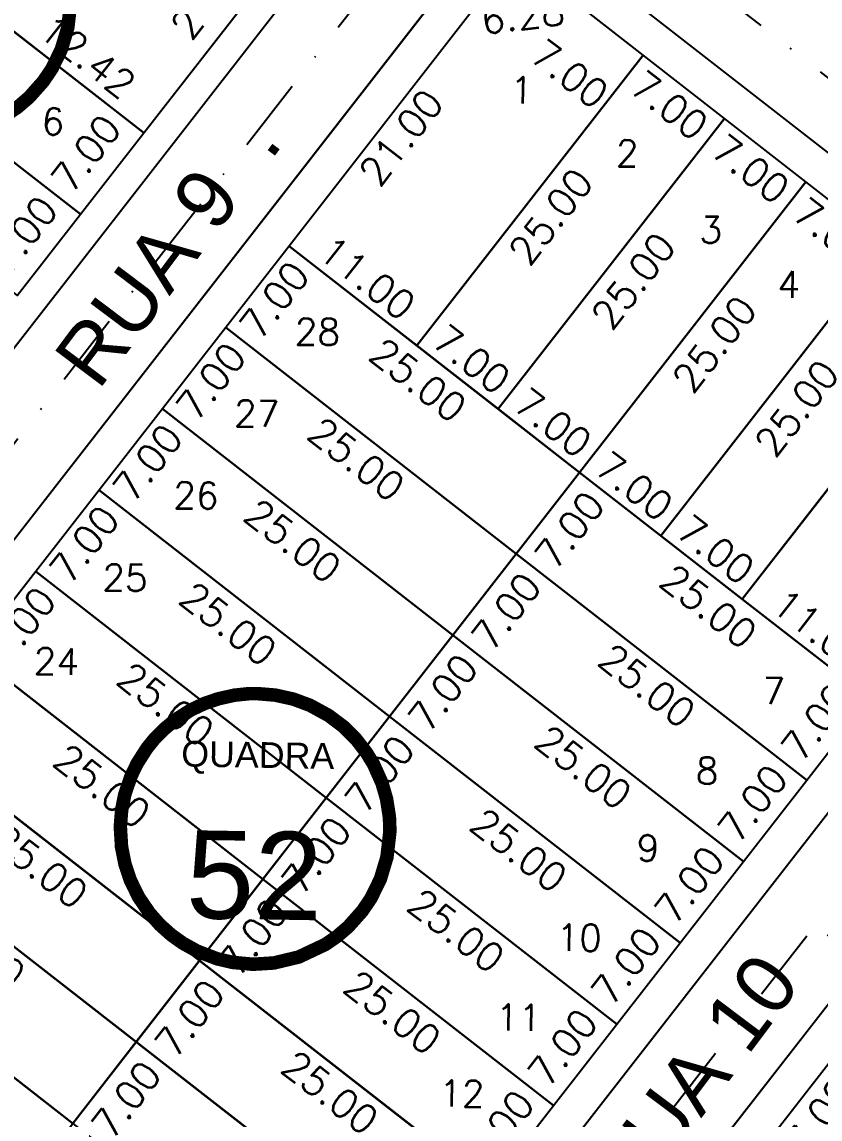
# Model space of a CAD drawing. Header units: millimetres. Extents: x -4430026 to 4783824, y 584 to 9593110.
# Drawn here: x 1900.8 to 1955, y 1104.4 to 1178.9 of the extents above; entities that cross this region are included whole.
import ezdxf
from ezdxf.enums import TextEntityAlignment as Align

# ---------------------------------------------------------------- set-up
doc = ezdxf.new("R2010")
doc.units = ezdxf.units.MM
doc.linetypes.add('CONTINUO', pattern=[0])
doc.linetypes.add('DASHDOT', pattern=[1, 0.5, -0.25, 0, -0.25])
for name, color, linetype in [('Calçada', 1, 'Continuous'), ('Cota', 8, 'Continuous'), ('Cota Curvas', 2, 'Continuous'), ('EIXO DAS VIAS', 252, 'DASHDOT'), ('Lotes', 2, 'Continuous'), ('Nomes de Ruas', 3, 'Continuous'), ('Numero de lotes', 5, 'Continuous'), ('númeraçãoquadras', 4, 'Continuous'), ('Área Verde Geral', 98, 'Continuous')]:
    doc.layers.add(name, color=color, linetype=linetype)
doc.styles.add('arcad1', font='romans.shx')
doc.styles.add('ARIAL', font='arial.ttf', dxfattribs={"height": 0.25})
doc.styles.add('ROMANS', font='romans.shx')
doc.styles.add('STYLE1', font='sanss___.ttf')
doc.dimstyles.new('BOLA100', dxfattribs={"dimscale": 0, "dimtxt": 1.9, "dimasz": 0.18, "dimexe": 0.18, "dimexo": 0.063, "dimgap": 0, "dimtad": 1, "dimzin": 4, "dimdsep": 46, "dimtxsty": 'ROMANS', "dimcen": 0.09, "dimse1": 1, "dimse2": 1, "dimsd1": 1, "dimsd2": 1, "dimclrt": 256, "dimaunit": 1, "dimadec": 4, "dimazin": 0, "dimtfac": 1.2, "dimtix": 1, "dimtmove": 2, "dimatfit": 3, "dimfxl": 1, "dimtvp": 2, "dimtolj": 1, "dimtzin": 4, "dimarcsym": 0})

# ---------------------------------------------------------------- blocks, each defined once
blk = doc.blocks.new('*D2539')
at = {"layer": 'DEFPOINTS', "color": 0}
for p in [(1955.733, 1108.428), (1957.832, 1106.794), (1951.433, 1102.905)]:
    blk.add_point(p, dxfattribs=at)
at = {"layer": 'Cota', "insert": (1954.932, 1104.616), "char_height": 1.9, "attachment_point": 5, "rotation": 52.09358, "style": 'ROMANS'}
blk.add_mtext('\\A1;7.00', dxfattribs=at)
blk = doc.blocks.new('*D2651')
at = {"layer": 'DEFPOINTS', "color": 0}
for p in [(1901.725, 1141.61), (1903.641, 1140.118), (1897.424, 1136.087)]:
    blk.add_point(p, dxfattribs=at)
at = {"layer": 'Cota', "insert": (1900.741, 1137.94), "char_height": 1.9, "attachment_point": 5, "rotation": 52.09358, "style": 'ROMANS'}
blk.add_mtext('\\A1;7.00', dxfattribs=at)
blk = doc.blocks.new('*D2652')
at = {"layer": 'DEFPOINTS', "color": 0}
for p in [(1906.025, 1147.133), (1907.941, 1145.641), (1901.725, 1141.61)]:
    blk.add_point(p, dxfattribs=at)
at = {"layer": 'Cota', "insert": (1905.041, 1143.463), "char_height": 1.9, "attachment_point": 5, "rotation": 52.09358, "style": 'ROMANS'}
blk.add_mtext('\\A1;7.00', dxfattribs=at)
blk = doc.blocks.new('*D2653')
at = {"layer": 'DEFPOINTS', "color": 0}
for p in [(1910.326, 1152.656), (1912.242, 1151.165), (1906.025, 1147.133)]:
    blk.add_point(p, dxfattribs=at)
at = {"layer": 'Cota', "insert": (1909.342, 1148.987), "char_height": 1.9, "attachment_point": 5, "rotation": 52.09358, "style": 'ROMANS'}
blk.add_mtext('\\A1;7.00', dxfattribs=at)
blk = doc.blocks.new('*D2654')
at = {"layer": 'DEFPOINTS', "color": 0}
for p in [(1914.626, 1158.179), (1916.542, 1156.688), (1910.326, 1152.656)]:
    blk.add_point(p, dxfattribs=at)
at = {"layer": 'Cota', "insert": (1913.642, 1154.51), "char_height": 1.9, "attachment_point": 5, "rotation": 52.09358, "style": 'ROMANS'}
blk.add_mtext('\\A1;7.00', dxfattribs=at)
blk = doc.blocks.new('*D2655')
at = {"layer": 'DEFPOINTS', "color": 0}
for p in [(1918.927, 1163.703), (1920.843, 1162.211), (1914.626, 1158.179)]:
    blk.add_point(p, dxfattribs=at)
at = {"layer": 'Cota', "insert": (1917.943, 1160.033), "char_height": 1.9, "attachment_point": 5, "rotation": 52.09358, "style": 'ROMANS'}
blk.add_mtext('\\A1;7.00', dxfattribs=at)
blk = doc.blocks.new('*D2656')
at = {"layer": 'DEFPOINTS', "color": 0}
for p in [(1931.829, 1180.272), (1933.745, 1178.78), (1918.927, 1163.703)]:
    blk.add_point(p, dxfattribs=at)
at = {"layer": 'Cota', "insert": (1926.544, 1171.079), "char_height": 1.9, "attachment_point": 5, "rotation": 52.09358, "style": 'ROMANS'}
blk.add_mtext('\\A1;21.00', dxfattribs=at)
blk = doc.blocks.new('*D2658')
at = {"layer": 'DEFPOINTS', "color": 0}
for p in [(1908.548, 1109.681), (1910.781, 1107.943), (1904.248, 1104.158)]:
    blk.add_point(p, dxfattribs=at)
at = {"layer": 'Cota', "insert": (1907.881, 1105.765), "char_height": 1.9, "attachment_point": 5, "rotation": 52.09358, "style": 'ROMANS'}
blk.add_mtext('\\A1;7.00', dxfattribs=at)
blk = doc.blocks.new('*D2659')
at = {"layer": 'DEFPOINTS', "color": 0}
for p in [(1912.849, 1115.205), (1915.082, 1113.466), (1908.548, 1109.681)]:
    blk.add_point(p, dxfattribs=at)
at = {"layer": 'Cota', "insert": (1912.182, 1111.288), "char_height": 1.9, "attachment_point": 5, "rotation": 52.09358, "style": 'ROMANS'}
blk.add_mtext('\\A1;7.00', dxfattribs=at)
blk = doc.blocks.new('*D2660')
at = {"layer": 'DEFPOINTS', "color": 0}
for p in [(1917.149, 1120.728), (1919.382, 1118.989), (1912.849, 1115.205)]:
    blk.add_point(p, dxfattribs=at)
at = {"layer": 'Cota', "insert": (1916.482, 1116.811), "char_height": 1.9, "attachment_point": 5, "rotation": 52.09358, "style": 'ROMANS'}
blk.add_mtext('\\A1;7.00', dxfattribs=at)
blk = doc.blocks.new('*D2661')
at = {"layer": 'DEFPOINTS', "color": 0}
for p in [(1921.45, 1126.251), (1923.683, 1124.512), (1917.149, 1120.728)]:
    blk.add_point(p, dxfattribs=at)
at = {"layer": 'Cota', "insert": (1920.783, 1122.334), "char_height": 1.9, "attachment_point": 5, "rotation": 52.09358, "style": 'ROMANS'}
blk.add_mtext('\\A1;7.00', dxfattribs=at)
blk = doc.blocks.new('*D2662')
at = {"layer": 'DEFPOINTS', "color": 0}
for p in [(1925.751, 1131.774), (1927.984, 1130.035), (1921.45, 1126.251)]:
    blk.add_point(p, dxfattribs=at)
at = {"layer": 'Cota', "insert": (1925.084, 1127.857), "char_height": 1.9, "attachment_point": 5, "rotation": 52.09358, "style": 'ROMANS'}
blk.add_mtext('\\A1;7.00', dxfattribs=at)
blk = doc.blocks.new('*D2663')
at = {"layer": 'DEFPOINTS', "color": 0}
for p in [(1930.051, 1137.297), (1932.284, 1135.558), (1925.751, 1131.774)]:
    blk.add_point(p, dxfattribs=at)
at = {"layer": 'Cota', "insert": (1929.384, 1133.38), "char_height": 1.9, "attachment_point": 5, "rotation": 52.09358, "style": 'ROMANS'}
blk.add_mtext('\\A1;7.00', dxfattribs=at)
blk = doc.blocks.new('*D2664')
at = {"layer": 'DEFPOINTS', "color": 0}
for p in [(1934.352, 1142.82), (1936.585, 1141.081), (1930.051, 1137.297)]:
    blk.add_point(p, dxfattribs=at)
at = {"layer": 'Cota', "insert": (1933.685, 1138.904), "char_height": 1.9, "attachment_point": 5, "rotation": 52.09358, "style": 'ROMANS'}
blk.add_mtext('\\A1;7.00', dxfattribs=at)
blk = doc.blocks.new('*D2665')
at = {"layer": 'DEFPOINTS', "color": 0}
for p in [(1938.652, 1148.343), (1940.885, 1146.605), (1934.352, 1142.82)]:
    blk.add_point(p, dxfattribs=at)
at = {"layer": 'Cota', "insert": (1937.986, 1144.427), "char_height": 1.9, "attachment_point": 5, "rotation": 52.09358, "style": 'ROMANS'}
blk.add_mtext('\\A1;7.00', dxfattribs=at)
blk = doc.blocks.new('*D2666')
at = {"layer": 'DEFPOINTS', "color": 0}
for p in [(1954.012, 1168.069), (1956.245, 1166.33), (1938.652, 1148.343)]:
    blk.add_point(p, dxfattribs=at)
at = {"layer": 'Cota', "insert": (1947.815, 1157.051), "char_height": 1.9, "attachment_point": 5, "rotation": 52.09358, "style": 'ROMANS'}
blk.add_mtext('\\A1;25.00', dxfattribs=at)
blk = doc.blocks.new('*D2670')
at = {"layer": 'DEFPOINTS', "color": 0}
for p in [(1936.117, 1105.959), (1936.875, 1105.368), (1932.574, 1099.845)]:
    blk.add_point(p, dxfattribs=at)
at = {"layer": 'Cota', "insert": (1933.217, 1103.781), "char_height": 1.9, "attachment_point": 5, "rotation": 52.09358, "style": 'ROMANS'}
blk.add_mtext('\\A1;7.00', dxfattribs=at)
blk = doc.blocks.new('*D2671')
at = {"layer": 'DEFPOINTS', "color": 0}
for p in [(1940.417, 1111.482), (1941.175, 1110.891), (1936.875, 1105.368)]:
    blk.add_point(p, dxfattribs=at)
at = {"layer": 'Cota', "insert": (1937.517, 1109.304), "char_height": 1.9, "attachment_point": 5, "rotation": 52.09358, "style": 'ROMANS'}
blk.add_mtext('\\A1;7.00', dxfattribs=at)
blk = doc.blocks.new('*D2672')
at = {"layer": 'DEFPOINTS', "color": 0}
for p in [(1944.718, 1117.005), (1945.476, 1116.415), (1941.175, 1110.891)]:
    blk.add_point(p, dxfattribs=at)
at = {"layer": 'Cota', "insert": (1941.818, 1114.827), "char_height": 1.9, "attachment_point": 5, "rotation": 52.09358, "style": 'ROMANS'}
blk.add_mtext('\\A1;7.00', dxfattribs=at)
blk = doc.blocks.new('*D2673')
at = {"layer": 'DEFPOINTS', "color": 0}
for p in [(1949.018, 1122.528), (1949.777, 1121.938), (1945.476, 1116.415)]:
    blk.add_point(p, dxfattribs=at)
at = {"layer": 'Cota', "insert": (1946.119, 1120.35), "char_height": 1.9, "attachment_point": 5, "rotation": 52.09358, "style": 'ROMANS'}
blk.add_mtext('\\A1;7.00', dxfattribs=at)
blk = doc.blocks.new('*D2674')
at = {"layer": 'DEFPOINTS', "color": 0}
for p in [(1953.319, 1128.051), (1954.077, 1127.461), (1949.777, 1121.938)]:
    blk.add_point(p, dxfattribs=at)
at = {"layer": 'Cota', "insert": (1950.419, 1125.873), "char_height": 1.9, "attachment_point": 5, "rotation": 52.09358, "style": 'ROMANS'}
blk.add_mtext('\\A1;7.00', dxfattribs=at)
blk = doc.blocks.new('*D2675')
at = {"layer": 'DEFPOINTS', "color": 0}
for p in [(1957.62, 1133.574), (1958.378, 1132.984), (1954.077, 1127.461)]:
    blk.add_point(p, dxfattribs=at)
at = {"layer": 'Cota', "insert": (1954.72, 1131.396), "char_height": 1.9, "attachment_point": 5, "rotation": 52.09358, "style": 'ROMANS'}
blk.add_mtext('\\A1;7.00', dxfattribs=at)
blk = doc.blocks.new('*D2677')
at = {"layer": 'DEFPOINTS', "color": 0}
for p in [(1942.966, 1176.67), (1945.135, 1174.981), (1927.606, 1156.944)]:
    blk.add_point(p, dxfattribs=at)
at = {"layer": 'Cota', "insert": (1936.706, 1165.701), "char_height": 1.9, "attachment_point": 5, "rotation": 52.09358, "style": 'ROMANS'}
blk.add_mtext('\\A1;25.00', dxfattribs=at)
blk = doc.blocks.new('*D2678')
at = {"layer": 'DEFPOINTS', "color": 0}
for p in [(1948.489, 1172.369), (1950.736, 1170.619), (1933.129, 1152.644)]:
    blk.add_point(p, dxfattribs=at)
at = {"layer": 'Cota', "insert": (1942.307, 1161.34), "char_height": 1.9, "attachment_point": 5, "rotation": 52.09358, "style": 'ROMANS'}
blk.add_mtext('\\A1;25.00', dxfattribs=at)
blk = doc.blocks.new('*D2679')
at = {"layer": 'DEFPOINTS', "color": 0}
for p in [(1959.535, 1163.768), (1961.835, 1161.977), (1944.176, 1144.043)]:
    blk.add_point(p, dxfattribs=at)
at = {"layer": 'Cota', "insert": (1953.406, 1152.698), "char_height": 1.9, "attachment_point": 5, "rotation": 52.09358, "style": 'ROMANS'}
blk.add_mtext('\\A1;25.00', dxfattribs=at)
blk = doc.blocks.new('*D2680')
at = {"layer": 'DEFPOINTS', "color": 0}
for p in [(1965.058, 1159.467), (1967.332, 1157.696), (1949.699, 1139.742)]:
    blk.add_point(p, dxfattribs=at)
at = {"layer": 'Cota', "insert": (1958.903, 1148.417), "char_height": 1.9, "attachment_point": 5, "rotation": 52.09358, "style": 'ROMANS'}
blk.add_mtext('\\A1;25.00', dxfattribs=at)
blk = doc.blocks.new('*D2771')
at = {"layer": 'DEFPOINTS', "color": 0}
for p in [(1903.755, 1166.645), (1904.764, 1165.859), (1900.463, 1160.336)]:
    blk.add_point(p, dxfattribs=at)
at = {"layer": 'Cota', "insert": (1900.855, 1164.467), "char_height": 1.9, "attachment_point": 5, "rotation": 52.09358, "style": 'ROMANS'}
blk.add_mtext('\\A1;7.00', dxfattribs=at)
blk = doc.blocks.new('*D2772')
at = {"layer": 'DEFPOINTS', "color": 0}
for p in [(1908.056, 1172.168), (1909.064, 1171.382), (1904.764, 1165.859)]:
    blk.add_point(p, dxfattribs=at)
at = {"layer": 'Cota', "insert": (1905.156, 1169.99), "char_height": 1.9, "attachment_point": 5, "rotation": 52.09358, "style": 'ROMANS'}
blk.add_mtext('\\A1;7.00', dxfattribs=at)
blk = doc.blocks.new('*D2773')
at = {"layer": 'DEFPOINTS', "color": 0}
for p in [(1920.957, 1188.737), (1921.966, 1187.952), (1909.064, 1171.382)]:
    blk.add_point(p, dxfattribs=at)
at = {"layer": 'Cota', "insert": (1913.757, 1181.036), "char_height": 1.9, "attachment_point": 5, "rotation": 52.09358, "style": 'ROMANS'}
blk.add_mtext('\\A1;21.00', dxfattribs=at)
blk = doc.blocks.new('*D2927')
at = {"layer": 'DEFPOINTS', "color": 0}
for p in [(1942.966, 1176.67), (1948.489, 1172.369), (1946.922, 1170.357)]:
    blk.add_point(p, dxfattribs=at)
at = {"layer": 'Cota', "insert": (1944.744, 1173.257), "char_height": 1.9, "attachment_point": 5, "rotation": 322.09358, "style": 'ROMANS'}
blk.add_mtext('\\A1;7.00', dxfattribs=at)
blk = doc.blocks.new('*D2928')
at = {"layer": 'DEFPOINTS', "color": 0}
for p in [(1948.489, 1172.369), (1954.012, 1168.069), (1952.445, 1166.056)]:
    blk.add_point(p, dxfattribs=at)
at = {"layer": 'Cota', "insert": (1950.267, 1168.956), "char_height": 1.9, "attachment_point": 5, "rotation": 322.09358, "style": 'ROMANS'}
blk.add_mtext('\\A1;7.00', dxfattribs=at)
blk = doc.blocks.new('*D2929')
at = {"layer": 'DEFPOINTS', "color": 0}
for p in [(1954.012, 1168.069), (1959.535, 1163.768), (1957.968, 1161.756)]:
    blk.add_point(p, dxfattribs=at)
at = {"layer": 'Cota', "insert": (1955.79, 1164.656), "char_height": 1.9, "attachment_point": 5, "rotation": 322.09358, "style": 'ROMANS'}
blk.add_mtext('\\A1;7.00', dxfattribs=at)
blk = doc.blocks.new('*D2965')
at = {"layer": 'DEFPOINTS', "color": 0}
for p in [(1899.268, 1179.01), (1909.064, 1171.382), (1909.547, 1172.002)]:
    blk.add_point(p, dxfattribs=at)
at = {"layer": 'Cota', "insert": (1905.233, 1176.565), "char_height": 1.9, "attachment_point": 5, "rotation": 322.09358, "style": 'ROMANS'}
blk.add_mtext('\\A1;12.42', dxfattribs=at)
blk = doc.blocks.new('*D2966')
at = {"layer": 'DEFPOINTS', "color": 0}
for p in [(1878.754, 1194.984), (1909.064, 1171.382), (1907.481, 1169.349)]:
    blk.add_point(p, dxfattribs=at)
at = {"layer": 'Cota', "insert": (1892.909, 1181.899), "char_height": 1.9, "attachment_point": 5, "rotation": 322.09358, "style": 'ROMANS'}
blk.add_mtext('\\A1;38.42', dxfattribs=at)
blk = doc.blocks.new('*D2967')
at = {"layer": 'DEFPOINTS', "color": 0}
for p in [(1878.708, 1186.147), (1904.764, 1165.859), (1903.156, 1163.795)]:
    blk.add_point(p, dxfattribs=at)
at = {"layer": 'Cota', "insert": (1890.712, 1174.689), "char_height": 1.9, "attachment_point": 5, "rotation": 322.09358, "style": 'ROMANS'}
blk.add_mtext('\\A1;33.02', dxfattribs=at)
blk = doc.blocks.new('*D2975')
at = {"layer": 'DEFPOINTS', "color": 0}
for p in [(1918.927, 1163.703), (1927.977, 1157.421), (1927.606, 1156.944)]:
    blk.add_point(p, dxfattribs=at)
at = {"layer": 'Cota', "insert": (1924.221, 1161.55), "char_height": 1.9, "attachment_point": 5, "rotation": 322.09358, "style": 'ROMANS'}
blk.add_mtext('\\A1;11.00', dxfattribs=at)
blk = doc.blocks.new('*D2976')
at = {"layer": 'DEFPOINTS', "color": 0}
for p in [(1927.606, 1156.944), (1933.5, 1153.12), (1933.129, 1152.644)]:
    blk.add_point(p, dxfattribs=at)
at = {"layer": 'Cota', "insert": (1931.322, 1156.02), "char_height": 1.9, "attachment_point": 5, "rotation": 322.09358, "style": 'ROMANS'}
blk.add_mtext('\\A1;7.00', dxfattribs=at)
blk = doc.blocks.new('*D2977')
at = {"layer": 'DEFPOINTS', "color": 0}
for p in [(1933.129, 1152.644), (1938.652, 1148.343), (1939.023, 1148.82)]:
    blk.add_point(p, dxfattribs=at)
at = {"layer": 'Cota', "insert": (1936.846, 1151.72), "char_height": 1.9, "attachment_point": 5, "rotation": 322.09358, "style": 'ROMANS'}
blk.add_mtext('\\A1;7.00', dxfattribs=at)
blk = doc.blocks.new('*D2978')
at = {"layer": 'DEFPOINTS', "color": 0}
for p in [(1938.652, 1148.343), (1944.176, 1144.043), (1944.547, 1144.519)]:
    blk.add_point(p, dxfattribs=at)
at = {"layer": 'Cota', "insert": (1942.369, 1147.419), "char_height": 1.9, "attachment_point": 5, "rotation": 322.09358, "style": 'ROMANS'}
blk.add_mtext('\\A1;7.00', dxfattribs=at)
blk = doc.blocks.new('*D2979')
at = {"layer": 'DEFPOINTS', "color": 0}
for p in [(1944.176, 1144.043), (1950.07, 1140.218), (1949.699, 1139.742)]:
    blk.add_point(p, dxfattribs=at)
at = {"layer": 'Cota', "insert": (1947.892, 1143.118), "char_height": 1.9, "attachment_point": 5, "rotation": 322.09358, "style": 'ROMANS'}
blk.add_mtext('\\A1;7.00', dxfattribs=at)
blk = doc.blocks.new('*D2980')
at = {"layer": 'DEFPOINTS', "color": 0}
for p in [(1949.699, 1139.742), (1958.749, 1133.46), (1958.378, 1132.984)]:
    blk.add_point(p, dxfattribs=at)
at = {"layer": 'Cota', "insert": (1954.993, 1137.589), "char_height": 1.9, "attachment_point": 5, "rotation": 322.09358, "style": 'ROMANS'}
blk.add_mtext('\\A1;11.00', dxfattribs=at)
blk = doc.blocks.new('*D3013')
at = {"layer": 'DEFPOINTS', "color": 0}
for p in [(1938.652, 1148.343), (1936.969, 1146.181), (1958.378, 1132.984)]:
    blk.add_point(p, dxfattribs=at)
at = {"layer": 'Cota', "insert": (1947.415, 1139.251), "char_height": 1.9, "attachment_point": 5, "rotation": 322.09358, "style": 'ROMANS'}
blk.add_mtext('\\A1;25.00', dxfattribs=at)
blk = doc.blocks.new('*D3014')
at = {"layer": 'DEFPOINTS', "color": 0}
for p in [(1918.927, 1163.703), (1917.244, 1161.541), (1938.652, 1148.343)]:
    blk.add_point(p, dxfattribs=at)
at = {"layer": 'Cota', "insert": (1927.69, 1154.61), "char_height": 1.9, "attachment_point": 5, "rotation": 322.09358, "style": 'ROMANS'}
blk.add_mtext('\\A1;25.00', dxfattribs=at)
blk = doc.blocks.new('*D3022')
at = {"layer": 'DEFPOINTS', "color": 0}
for p in [(1934.352, 1142.82), (1932.784, 1140.807), (1954.077, 1127.461)]:
    blk.add_point(p, dxfattribs=at)
at = {"layer": 'Cota', "insert": (1943.23, 1133.877), "char_height": 1.9, "attachment_point": 5, "rotation": 322.09358, "style": 'ROMANS'}
blk.add_mtext('\\A1;25.00', dxfattribs=at)
blk = doc.blocks.new('*D3023')
at = {"layer": 'DEFPOINTS', "color": 0}
for p in [(1914.626, 1158.179), (1913.059, 1156.166), (1934.352, 1142.82)]:
    blk.add_point(p, dxfattribs=at)
at = {"layer": 'Cota', "insert": (1923.505, 1149.236), "char_height": 1.9, "attachment_point": 5, "rotation": 322.09358, "style": 'ROMANS'}
blk.add_mtext('\\A1;25.00', dxfattribs=at)
blk = doc.blocks.new('*D3031')
at = {"layer": 'DEFPOINTS', "color": 0}
for p in [(1930.051, 1137.297), (1928.466, 1135.262), (1949.777, 1121.938)]:
    blk.add_point(p, dxfattribs=at)
at = {"layer": 'Cota', "insert": (1938.913, 1128.332), "char_height": 1.9, "attachment_point": 5, "rotation": 322.09358, "style": 'ROMANS'}
blk.add_mtext('\\A1;25.00', dxfattribs=at)
blk = doc.blocks.new('*D3032')
at = {"layer": 'DEFPOINTS', "color": 0}
for p in [(1910.326, 1152.656), (1908.741, 1150.621), (1930.051, 1137.297)]:
    blk.add_point(p, dxfattribs=at)
at = {"layer": 'Cota', "insert": (1919.187, 1143.691), "char_height": 1.9, "attachment_point": 5, "rotation": 322.09358, "style": 'ROMANS'}
blk.add_mtext('\\A1;25.00', dxfattribs=at)
blk = doc.blocks.new('*D3039')
at = {"layer": 'DEFPOINTS', "color": 0}
for p in [(1955.733, 1108.428), (1954.065, 1106.285), (1975.459, 1093.068)]:
    blk.add_point(p, dxfattribs=at)
at = {"layer": 'Cota', "insert": (1964.511, 1099.355), "char_height": 1.9, "attachment_point": 5, "rotation": 322.09358, "style": 'ROMANS'}
blk.add_mtext('\\A1;25.00', dxfattribs=at)
blk = doc.blocks.new('*D3040')
at = {"layer": 'DEFPOINTS', "color": 0}
for p in [(1925.751, 1131.774), (1924.082, 1129.631), (1945.476, 1116.415)]:
    blk.add_point(p, dxfattribs=at)
at = {"layer": 'Cota', "insert": (1934.529, 1122.701), "char_height": 1.9, "attachment_point": 5, "rotation": 322.09358, "style": 'ROMANS'}
blk.add_mtext('\\A1;25.00', dxfattribs=at)
blk = doc.blocks.new('*D3041')
at = {"layer": 'DEFPOINTS', "color": 0}
for p in [(1906.025, 1147.133), (1904.357, 1144.991), (1925.751, 1131.774)]:
    blk.add_point(p, dxfattribs=at)
at = {"layer": 'Cota', "insert": (1914.803, 1138.061), "char_height": 1.9, "attachment_point": 5, "rotation": 322.09358, "style": 'ROMANS'}
blk.add_mtext('\\A1;25.00', dxfattribs=at)
blk = doc.blocks.new('*D3049')
at = {"layer": 'DEFPOINTS', "color": 0}
for p in [(1921.45, 1126.251), (1919.831, 1124.172), (1941.175, 1110.891)]:
    blk.add_point(p, dxfattribs=at)
at = {"layer": 'Cota', "insert": (1930.277, 1117.241), "char_height": 1.9, "attachment_point": 5, "rotation": 322.09358, "style": 'ROMANS'}
blk.add_mtext('\\A1;25.00', dxfattribs=at)
blk = doc.blocks.new('*D3050')
at = {"layer": 'DEFPOINTS', "color": 0}
for p in [(1901.725, 1141.61), (1900.106, 1139.531), (1921.45, 1126.251)]:
    blk.add_point(p, dxfattribs=at)
at = {"layer": 'Cota', "insert": (1910.552, 1132.601), "char_height": 1.9, "attachment_point": 5, "rotation": 322.09358, "style": 'ROMANS'}
blk.add_mtext('\\A1;25.00', dxfattribs=at)
blk = doc.blocks.new('*D3058')
at = {"layer": 'DEFPOINTS', "color": 0}
for p in [(1917.149, 1120.728), (1915.513, 1118.626), (1936.875, 1105.368)]:
    blk.add_point(p, dxfattribs=at)
at = {"layer": 'Cota', "insert": (1925.96, 1111.696), "char_height": 1.9, "attachment_point": 5, "rotation": 322.09358, "style": 'ROMANS'}
blk.add_mtext('\\A1;25.00', dxfattribs=at)
blk = doc.blocks.new('*D3059')
at = {"layer": 'DEFPOINTS', "color": 0}
for p in [(1897.424, 1136.087), (1895.788, 1133.986), (1917.149, 1120.728)]:
    blk.add_point(p, dxfattribs=at)
at = {"layer": 'Cota', "insert": (1906.234, 1127.056), "char_height": 1.9, "attachment_point": 5, "rotation": 322.09358, "style": 'ROMANS'}
blk.add_mtext('\\A1;25.00', dxfattribs=at)
blk = doc.blocks.new('*D3067')
at = {"layer": 'DEFPOINTS', "color": 0}
for p in [(1912.849, 1115.205), (1911.268, 1113.175), (1932.574, 1099.845)]:
    blk.add_point(p, dxfattribs=at)
at = {"layer": 'Cota', "insert": (1921.714, 1106.245), "char_height": 1.9, "attachment_point": 5, "rotation": 322.09358, "style": 'ROMANS'}
blk.add_mtext('\\A1;25.00', dxfattribs=at)
blk = doc.blocks.new('*D3068')
at = {"layer": 'DEFPOINTS', "color": 0}
for p in [(1893.123, 1130.564), (1891.543, 1128.534), (1912.849, 1115.205)]:
    blk.add_point(p, dxfattribs=at)
at = {"layer": 'Cota', "insert": (1901.989, 1121.604), "char_height": 1.9, "attachment_point": 5, "rotation": 322.09358, "style": 'ROMANS'}
blk.add_mtext('\\A1;25.00', dxfattribs=at)
blk = doc.blocks.new('*D3076')
at = {"layer": 'DEFPOINTS', "color": 0}
for p in [(1908.548, 1109.681), (1907.017, 1107.715), (1928.273, 1094.322)]:
    blk.add_point(p, dxfattribs=at)
at = {"layer": 'Cota', "insert": (1917.463, 1100.785), "char_height": 1.9, "attachment_point": 5, "rotation": 322.09358, "style": 'ROMANS'}
blk.add_mtext('\\A1;25.00', dxfattribs=at)
blk = doc.blocks.new('*D3077')
at = {"layer": 'DEFPOINTS', "color": 0}
for p in [(1888.823, 1125.041), (1887.291, 1123.074), (1908.548, 1109.681)]:
    blk.add_point(p, dxfattribs=at)
at = {"layer": 'Cota', "insert": (1897.738, 1116.144), "char_height": 1.9, "attachment_point": 5, "rotation": 322.09358, "style": 'ROMANS'}
blk.add_mtext('\\A1;25.00', dxfattribs=at)
blk = doc.blocks.new('*D3086')
at = {"layer": 'DEFPOINTS', "color": 0}
for p in [(1884.522, 1119.518), (1883.04, 1117.614), (1904.248, 1104.158)]:
    blk.add_point(p, dxfattribs=at)
at = {"layer": 'Cota', "insert": (1893.487, 1110.684), "char_height": 1.9, "attachment_point": 5, "rotation": 322.09358, "style": 'ROMANS'}
blk.add_mtext('\\A1;25.00', dxfattribs=at)
blk = doc.blocks.new('*D7327')
at = {"layer": 'DEFPOINTS', "color": 0}
for p in [(1936.199, 1178.819), (1941.722, 1174.518), (1940.156, 1172.506)]:
    blk.add_point(p, dxfattribs=at)
at = {"layer": 'Cota', "insert": (1937.978, 1175.406), "char_height": 1.9, "attachment_point": 5, "rotation": 322.09358, "style": 'ROMANS'}
blk.add_mtext('\\A1;7.00', dxfattribs=at)
blk = doc.blocks.new('NUM_quadra')
at = {"color": 6, "const_width": 0.02}
blk.add_lwpolyline([(-0.0134, 0.1996), (-0.034, 0.1971), (-0.0579, 0.1914), (-0.0779, 0.1842), (-0.0981, 0.1743), (-0.1208, 0.1594), (-0.1377, 0.145), (-0.1521, 0.1299), (-0.1625, 0.1166), (-0.1764, 0.0942), (-0.1852, 0.0754), (-0.1941, 0.0483), (-0.1985, 0.0243), (-0.2, 0), (-0.1977, -0.0299), (-0.1921, -0.0556), (-0.1839, -0.0786), (-0.1713, -0.1033), (-0.1546, -0.1269), (-0.1389, -0.1439), (-0.1219, -0.1586), (-0.1046, -0.1705), (-0.0831, -0.1819), (-0.0531, -0.1928), (-0.0302, -0.1977), (0, -0.2), (0.0309, -0.1976), (0.0677, -0.1882), (0.1069, -0.169), (0.124, -0.1569), (0.1407, -0.1421), (0.1614, -0.1181), (0.1737, -0.0992), (0.187, -0.071), (0.1962, -0.0386), (0.2, 0), (0.1989, 0.0205), (0.1943, 0.0473), (0.1871, 0.0707), (0.1741, 0.0984), (0.1635, 0.1151), (0.1472, 0.1354), (0.1285, 0.1533), (0.1063, 0.1694), (0.0782, 0.1841), (0.0533, 0.1928), (0.0267, 0.1982), (0, 0.2)], close=True, dxfattribs=at)
blk.add_circle((0, 0), 0.2)
at = {"color": 3, "insert": (-0.1114, 0.1285), "char_height": 0.038, "width": 0.2663, "attachment_point": 1, "style": 'STYLE1'}
blk.add_mtext('\\fArial|b0|i0|c0|p34;QUADRA', dxfattribs=at)
at = {"color": 3, "style": 'STYLE1'}
blk.add_attdef('00', text='', height=0.13, dxfattribs=at).set_placement((0, -0.1335), align=Align.CENTER)

msp = doc.modelspace()

# ---------------------------------------------------------------- hatches: boundary and pattern name
at = {"layer": 'Área Verde Geral'}
h = msp.add_hatch(dxfattribs=at)
h.set_pattern_fill('ANSI37', color=256, scale=0.3, angle=24.82082, style=0)
h.set_pattern_definition([(69.82082076, (-350710.31295, -9590084.73025), (-0.894034063135, 0.32857167248), []), (159.82082076, (-350710.31295, -9590084.73025), (-0.32857167248, -0.894034063135), [])])
edge = h.paths.add_edge_path()
edge.add_arc((1861.562, 1234.994), 4, 359.70531, 412.09358)
edge.add_line((1864.02, 1238.15), (1765.654, 1314.743))
edge.add_arc((1739.476, 1280.231), 43.318, 52.8195, 53.53387)
edge.add_arc((1741.08, 1283.174), 40, 52.09358, 52.87597, ccw=False)
edge.add_arc((1741.08, 1283.174), 40, 52.09358, 52.87597)
edge.add_arc((1739.476, 1280.231), 43.318, 53.53387, 69.28578)
edge.add_arc((1741.08, 1283.174), 40, 69.94368, 89.93581)
edge.add_arc((1741.601, 1286.125), 37.052, 90.70851, 90.7367, ccw=False)
edge.add_line((1741.143, 1323.174), (1697.985, 1323.396))
edge.add_line((1697.985, 1323.396), (1694.053, 1315.273))
edge.add_line((1694.053, 1315.273), (1807.75, 1178.603))
edge.add_line((1807.75, 1178.603), (1894.98, 896.706))
edge.add_line((1894.98, 896.706), (1950.571, 824.298))
edge.add_line((1950.571, 824.298), (2017.449, 783.626))
edge.add_line((2017.449, 783.626), (2115.572, 797.537))
edge.add_line((2115.572, 797.537), (2114.466, 803.658))
edge.add_arc((2002.777, 783.463), 113.5, 10.24925, 52.09372)
edge.add_line((2072.508, 873.016), (2072.508, 873.016))
edge.add_line((2072.508, 873.016), (1944.686, 972.546))
edge.add_arc((2071.554, 1135.477), 206.5, 185.8906, 232.09358, ccw=False)
edge.add_arc((2071.553, 1135.486), 206.5, 179.70531, 185.89309, ccw=False)
edge.add_line((1865.056, 1136.548), (1865.562, 1234.973))

# ---------------------------------------------------------------- linework, layer by layer
at = {"layer": 'Calçada', "lineweight": -3}
for p, q in [((1886.323, 1138.921), (1923.851, 1187.117)), ((1886.323, 1138.921), (1923.851, 1187.117)), ((1878.289, 1115.582), (1930.164, 1182.202)), ((1878.289, 1115.582), (1930.164, 1182.202)), ((1901.896, 1056.377), (1973.559, 1148.412)), ((1901.896, 1056.377), (1973.559, 1148.412)), ((1979.871, 1143.497), (1902.382, 1043.98)), ((1979.871, 1143.497), (1902.382, 1043.98))]:
    msp.add_line(p, q, dxfattribs=at)
for points in [[(1865.562, 1234.973, 0.232653), (1864.02, 1238.15), (1765.654, 1314.743, 0.003117), (1765.221, 1315.067, -0.003414), (1765.655, 1314.734, 0.003414), (1765.221, 1315.067, 0.068839), (1754.798, 1320.748, 0.087454), (1741.125, 1323.174, -0.000123), (1741.143, 1323.174), (1697.985, 1323.396), (1694.053, 1315.273), (1807.75, 1178.603), (1894.98, 896.706), (1950.571, 824.298), (2017.449, 783.626), (2115.572, 797.537), (2114.466, 803.658, 0.184637), (2072.508, 873.016), (2072.508, 873.016), (1944.686, 972.546, -0.204375), (1866.145, 1114.284, -0.027006), (1865.056, 1136.548)], [(1922.804, 1195.538), (1885.671, 1224.451, 0.622516), (1875.985, 1219.748), (1875.589, 1142.638, 0.715852), (1886.323, 1138.921), (1923.851, 1187.117, 0.414214)], [(1922.804, 1195.538), (1885.671, 1224.451, 0.622516), (1875.985, 1219.748), (1875.589, 1142.638, 0.715852), (1886.323, 1138.921), (1923.851, 1187.117, 0.414214)], [(1973.559, 1148.412, 0.414214), (1972.512, 1156.832), (1938.584, 1183.25, 0.414214), (1930.164, 1182.202), (1878.289, 1115.582, 0.199075), (1877.07, 1111.151, 0.071049), (1891.655, 1057.682, 0.569859), (1901.896, 1056.377)], [(1973.559, 1148.412, 0.414214), (1972.512, 1156.832), (1938.584, 1183.25, 0.414214), (1930.164, 1182.202), (1878.289, 1115.582, 0.199075), (1877.07, 1111.151, 0.071049), (1891.655, 1057.682, 0.569859), (1901.896, 1056.377)], [(2023.267, 1109.706, 0.414214), (2022.219, 1118.127), (1988.292, 1144.545, 0.414214), (1979.871, 1143.497), (1902.382, 1043.98, 0.30559), (1901.923, 1037.288, 0.058859), (1929.47, 1000.466, 0.458657), (1938.554, 1000.912)], [(2023.267, 1109.706, 0.414214), (2022.219, 1118.127), (1988.292, 1144.545, 0.414214), (1979.871, 1143.497), (1902.382, 1043.98, 0.30559), (1901.923, 1037.288, 0.058859), (1929.47, 1000.466, 0.458657), (1938.554, 1000.912)]]:
    msp.add_lwpolyline(points, format="xyb", close=True, dxfattribs=at)
msp.add_arc((2071.554, 1135.477), 204, 179.70531, 232.09358, dxfattribs=at)
msp.add_arc((2071.554, 1135.477), 204, 179.70531, 232.09358, dxfattribs=at)
at = {"layer": 'EIXO DAS VIAS', "ltscale": 10}
for p, q in [((1872.624, 1114.818, 103.708), (1933.151, 1192.55, 103.708)), ((1982.859, 1153.844, 103.708), (1933.151, 1192.55, 103.708)), ((1895.16, 1041.216, 103.708), (1982.859, 1153.844, 103.708))]:
    msp.add_line(p, q, dxfattribs=at)
at = {"layer": 'Lotes', "linetype": 'CONTINUO', "lineweight": -3}
for p, q in [((1909.064, 1171.382), (1878.754, 1194.984)), ((1909.064, 1171.382), (1921.966, 1187.952)), ((1878.708, 1186.147), (1904.764, 1165.859)), ((1904.764, 1165.859), (1878.708, 1186.147)), ((1942.966, 1176.67), (1937.442, 1180.97)), ((1931.829, 1180.272), (1918.927, 1163.703)), ((1899.991, 1178.448), (1909.064, 1171.382)), ((1927.606, 1156.944), (1942.966, 1176.67)), ((1942.966, 1176.67), (1927.606, 1156.944)), ((1948.489, 1172.369), (1942.966, 1176.67)), ((1933.129, 1152.644), (1948.489, 1172.369)), ((1948.489, 1172.369), (1933.129, 1152.644)), ((1954.012, 1168.069), (1948.489, 1172.369)), ((1904.764, 1165.859), (1909.064, 1171.382)), ((1938.652, 1148.343), (1954.012, 1168.069)), ((1954.012, 1168.069), (1938.652, 1148.343)), ((1959.535, 1163.768), (1954.012, 1168.069)), ((1900.463, 1160.336), (1904.764, 1165.859)), ((1918.927, 1163.703), (1914.626, 1158.179)), ((1918.927, 1163.703), (1927.606, 1156.944)), ((1938.652, 1148.343), (1918.927, 1163.703)), ((1944.176, 1144.043), (1959.535, 1163.768)), ((1959.535, 1163.768), (1944.176, 1144.043)), ((1949.699, 1139.742), (1965.058, 1159.467)), ((1965.058, 1159.467), (1949.699, 1139.742)), ((1914.626, 1158.179), (1910.326, 1152.656)), ((1934.352, 1142.82), (1914.626, 1158.179)), ((1914.626, 1158.179), (1934.352, 1142.82)), ((1927.606, 1156.944), (1933.129, 1152.644)), ((1910.326, 1152.656), (1906.025, 1147.133)), ((1930.051, 1137.297), (1910.326, 1152.656)), ((1910.326, 1152.656), (1930.051, 1137.297)), ((1933.129, 1152.644), (1938.652, 1148.343)), ((1938.652, 1148.343), (1934.352, 1142.82)), ((1934.352, 1142.82), (1938.652, 1148.343)), ((1938.652, 1148.343), (1944.176, 1144.043)), ((1958.378, 1132.984), (1938.652, 1148.343)), ((1906.025, 1147.133), (1901.725, 1141.61)), ((1925.751, 1131.774), (1906.025, 1147.133)), ((1906.025, 1147.133), (1925.751, 1131.774)), ((1944.176, 1144.043), (1949.699, 1139.742)), ((1934.352, 1142.82), (1930.051, 1137.297)), ((1930.051, 1137.297), (1934.352, 1142.82)), ((1934.352, 1142.82), (1954.077, 1127.461)), ((1954.077, 1127.461), (1934.352, 1142.82)), ((1901.725, 1141.61), (1897.424, 1136.087)), ((1921.45, 1126.251), (1901.725, 1141.61)), ((1901.725, 1141.61), (1921.45, 1126.251)), ((1949.699, 1139.742), (1958.378, 1132.984)), ((1930.051, 1137.297), (1925.751, 1131.774)), ((1925.751, 1131.774), (1930.051, 1137.297)), ((1930.051, 1137.297), (1949.777, 1121.938)), ((1949.777, 1121.938), (1930.051, 1137.297)), ((1917.149, 1120.728), (1897.424, 1136.087)), ((1897.424, 1136.087), (1917.149, 1120.728)), ((1954.077, 1127.461), (1958.378, 1132.984)), ((1925.751, 1131.774), (1921.45, 1126.251)), ((1921.45, 1126.251), (1925.751, 1131.774)), ((1925.751, 1131.774), (1945.476, 1116.415)), ((1945.476, 1116.415), (1925.751, 1131.774)), ((1912.849, 1115.205), (1893.123, 1130.564)), ((1893.123, 1130.564), (1912.849, 1115.205)), ((1949.777, 1121.938), (1954.077, 1127.461)), ((1921.45, 1126.251), (1917.149, 1120.728)), ((1917.149, 1120.728), (1921.45, 1126.251)), ((1921.45, 1126.251), (1941.175, 1110.891)), ((1941.175, 1110.891), (1921.45, 1126.251)), ((1908.548, 1109.681), (1888.823, 1125.041)), ((1888.823, 1125.041), (1908.548, 1109.681)), ((1945.476, 1116.415), (1949.777, 1121.938)), ((1917.149, 1120.728), (1912.849, 1115.205)), ((1912.849, 1115.205), (1917.149, 1120.728)), ((1917.149, 1120.728), (1936.875, 1105.368)), ((1936.875, 1105.368), (1917.149, 1120.728)), ((1904.248, 1104.158), (1884.522, 1119.518)), ((1884.522, 1119.518), (1904.248, 1104.158)), ((1941.175, 1110.891), (1945.476, 1116.415)), ((1912.849, 1115.205), (1908.548, 1109.681)), ((1908.548, 1109.681), (1912.849, 1115.205)), ((1912.849, 1115.205), (1932.574, 1099.845)), ((1932.574, 1099.845), (1912.849, 1115.205)), ((1936.875, 1105.368), (1941.175, 1110.891)), ((1908.548, 1109.681), (1904.248, 1104.158)), ((1904.248, 1104.158), (1908.548, 1109.681)), ((1908.548, 1109.681), (1928.273, 1094.322)), ((1928.273, 1094.322), (1908.548, 1109.681)), ((1955.733, 1108.428), (1951.433, 1102.905)), ((1932.574, 1099.845), (1936.875, 1105.368))]:
    msp.add_line(p, q, dxfattribs=at)
at = {"layer": 'Lotes', "lineweight": -3}
for p, q in [((1909.064, 1171.382), (1878.754, 1194.984)), ((1904.764, 1165.859), (1878.708, 1186.147)), ((1927.606, 1156.944), (1942.966, 1176.67)), ((1933.129, 1152.644), (1948.489, 1172.369)), ((1954.012, 1168.069), (1885.973, 1080.689)), ((1958.378, 1132.984), (1918.927, 1163.703)), ((1944.176, 1144.043), (1959.535, 1163.768)), ((1949.699, 1139.742), (1965.058, 1159.467)), ((1954.077, 1127.461), (1914.626, 1158.179)), ((1949.777, 1121.938), (1910.326, 1152.656)), ((1945.476, 1116.415), (1906.025, 1147.133)), ((1941.175, 1110.891), (1901.725, 1141.61)), ((1936.875, 1105.368), (1897.424, 1136.087)), ((1932.574, 1099.845), (1893.123, 1130.564)), ((1928.273, 1094.322), (1888.823, 1125.041)), ((1923.973, 1088.799), (1884.522, 1119.518))]:
    msp.add_line(p, q, dxfattribs=at)
at = {"layer": 'Lotes'}
for points in [[(1915.35, 1198.173), (1914.628, 1198.735), (1899.268, 1179.01), (1909.064, 1171.382), (1921.966, 1187.952, 0.414214), (1921.268, 1193.565)], [(1937.442, 1180.97, 0.414214), (1931.829, 1180.272), (1918.927, 1163.703), (1927.606, 1156.944), (1942.966, 1176.67)], [(1965.058, 1159.467), (1949.699, 1139.742), (1958.378, 1132.984), (1971.28, 1149.553, 0.414214), (1970.581, 1155.167)], [(1884.522, 1119.518), (1880.389, 1114.21, 0.017083), (1880.229, 1113.989), (1899.947, 1098.635), (1904.248, 1104.158)]]:
    msp.add_lwpolyline(points, format="xyb", close=True, dxfattribs=at)
for points in [[(1878.754, 1194.984), (1878.708, 1186.147), (1904.764, 1165.859), (1909.064, 1171.382)], [(1878.708, 1186.147), (1878.663, 1177.311), (1900.463, 1160.336), (1904.764, 1165.859)], [(1942.966, 1176.67), (1927.606, 1156.944), (1933.129, 1152.644), (1948.489, 1172.369)], [(1948.489, 1172.369), (1933.129, 1152.644), (1938.652, 1148.343), (1954.012, 1168.069)], [(1954.012, 1168.069), (1938.652, 1148.343), (1944.176, 1144.043), (1959.535, 1163.768)], [(1927.606, 1156.944), (1918.927, 1163.703), (1914.626, 1158.179), (1934.352, 1142.82), (1938.652, 1148.343), (1933.129, 1152.644)], [(1959.535, 1163.768), (1944.176, 1144.043), (1949.699, 1139.742), (1965.058, 1159.467)], [(1914.626, 1158.179), (1910.326, 1152.656), (1930.051, 1137.297), (1934.352, 1142.82)], [(1910.326, 1152.656), (1906.025, 1147.133), (1925.751, 1131.774), (1930.051, 1137.297)], [(1938.652, 1148.343), (1934.352, 1142.82), (1954.077, 1127.461), (1958.378, 1132.984), (1949.699, 1139.742), (1944.176, 1144.043)], [(1906.025, 1147.133), (1901.725, 1141.61), (1921.45, 1126.251), (1925.751, 1131.774)], [(1934.352, 1142.82), (1930.051, 1137.297), (1949.777, 1121.938), (1954.077, 1127.461)], [(1901.725, 1141.61), (1897.424, 1136.087), (1917.149, 1120.728), (1921.45, 1126.251)], [(1930.051, 1137.297), (1925.751, 1131.774), (1945.476, 1116.415), (1949.777, 1121.938)], [(1897.424, 1136.087), (1893.123, 1130.564), (1912.849, 1115.205), (1917.149, 1120.728)], [(1925.751, 1131.774), (1921.45, 1126.251), (1941.175, 1110.891), (1945.476, 1116.415)], [(1893.123, 1130.564), (1888.823, 1125.041), (1908.548, 1109.681), (1912.849, 1115.205)], [(1921.45, 1126.251), (1917.149, 1120.728), (1936.875, 1105.368), (1941.175, 1110.891)], [(1888.823, 1125.041), (1884.522, 1119.518), (1904.248, 1104.158), (1908.548, 1109.681)], [(1917.149, 1120.728), (1912.849, 1115.205), (1932.574, 1099.845), (1936.875, 1105.368)], [(1912.849, 1115.205), (1908.548, 1109.681), (1928.273, 1094.322), (1932.574, 1099.845)], [(1908.548, 1109.681), (1904.248, 1104.158), (1923.973, 1088.799), (1928.273, 1094.322)], [(1955.733, 1108.428), (1951.433, 1102.905), (1971.158, 1087.545), (1975.459, 1093.068)]]:
    msp.add_lwpolyline(points, close=True, dxfattribs=at)

# ---------------------------------------------------------------- block references
at = {"layer": 'númeraçãoquadras', "linetype": 'ByBlock', "extrusion": (0.084411, -0.001453, 0.99643)}
ref = msp.add_blockref('NUM_quadra', (1212.876, -1858.847, 262.318), dxfattribs=dict(at, xscale=45.93175888075766, yscale=45.93175888024863, zscale=45.93175853019476, rotation=270.0385460294471))
ref.add_attrib('00', '51', dxfattribs={"layer": '0', "color": 3, "extrusion": (0.084411, -0.001453, 0.99643), "height": 5.9711, "rotation": 270.03855, "style": 'STYLE1'}).set_placement((1206.746, -1858.851, 262.318), align=Align.CENTER)
ref = msp.add_blockref('NUM_quadra', (1156.96, -1881.401, 264.229), dxfattribs=dict(at, xscale=45.93175888075766, yscale=45.93175888024863, zscale=45.93175853019476, rotation=270.0385460294471))
ref.add_attrib('00', '52', dxfattribs={"layer": '0', "color": 3, "extrusion": (0.084411, -0.001453, 0.99643), "height": 5.9711, "rotation": 270.03855, "style": 'STYLE1'}).set_placement((1150.83, -1881.405, 264.229), align=Align.CENTER)

# ---------------------------------------------------------------- texts
at = {"layer": 'Cota Curvas', "insert": (1934.792, 1179.368, -51.854), "char_height": 1.9, "attachment_point": 5, "rotation": 7.09358, "style": 'ROMANS'}
msp.add_mtext('\\A1;6.28', dxfattribs=at)
at = {"layer": 'Nomes de Ruas', "extrusion": (-0.066244, -0.055846, 0.996239), "style": 'ARIAL'}
for s, p in [('RUA 9  .', (342.001, 2202.439, -191.475)), ('RUA 10  .', (407.578, 2195.61, -190.881))]:
    msp.add_text(s, height=4, rotation=102.96746, dxfattribs=at).set_placement(p, align=Align.MIDDLE_CENTER)
at = {"layer": 'Numero de lotes', "style": 'arcad1'}
for s, p in [('1', (1934.719, 1174.284, 103.708)), ('6', (1902.89, 1172.153, 103.708)), ('2', (1941.888, 1170.002, 103.708)), ('3', (1947.564, 1164.807, 103.708)), ('4', (1952.865, 1161.094, 103.708)), ('28', (1920.856, 1157.886, 103.708)), ('27', (1916.732, 1152.331, 103.708)), ('26', (1912.607, 1146.776, 103.708)), ('25', (1907.791, 1141.196, 103.708)), ('24', (1903.128, 1135.516, 103.708)), ('7', (1951.835, 1133.504, 103.708)), ('8', (1947.31, 1128.09, 103.708)), ('9', (1943.3, 1122.844, 103.708)), ('10', (1938.629, 1116.762, 103.708)), ('11', (1934.506, 1111.341, 103.708)), ('12', (1930.657, 1106.183, 103.708))]:
    msp.add_text(s, height=1.8, rotation=358.97539, dxfattribs=at).set_placement(p, align=Align.MIDDLE_CENTER)

# ---------------------------------------------------------------- dimensions: what is measured, and where the dimension line sits
at = {"layer": 'Cota'}
for p1, p2, distance, picture, middle in [((1878.754, 1194.984), (1909.064, 1171.382), -2.577, '*D2966', (1892.909, 1181.899)), ((1878.708, 1186.147), (1904.764, 1165.859), -2.616, '*D2967', (1890.712, 1174.689)), ((1927.606, 1156.944), (1942.966, 1176.67), -2.75, '*D2677', (1936.706, 1165.701)), ((1933.129, 1152.644), (1948.489, 1172.369), -2.849, '*D2678', (1942.307, 1161.34)), ((1918.927, 1163.703), (1927.606, 1156.944), 0.604, '*D2975', (1924.221, 1161.55)), ((1944.176, 1144.043), (1959.535, 1163.768), -2.915, '*D2679', (1953.406, 1152.698)), ((1949.699, 1139.742), (1965.058, 1159.467), -2.883, '*D2680', (1958.903, 1148.417))]:
    dim = msp.add_aligned_dim(p1=p1, p2=p2, distance=distance, dimstyle='BOLA100', override={"dimscale": 1}, dxfattribs=at)
    dim.commit()
    dim.dimension.update_dxf_attribs({"geometry": picture, "text_midpoint": middle})
for base, p1, p2, angle, picture, middle in [((1920.957, 1188.737), (1909.064, 1171.382), (1921.966, 1187.952), 232.09358, '*D2773', (1913.757, 1181.036)), ((1909.547, 1172.002), (1899.268, 1179.01), (1909.064, 1171.382), 142.09358, '*D2965', (1905.233, 1176.565)), ((1933.745, 1178.78), (1918.927, 1163.703), (1931.829, 1180.272), 232.09358, '*D2656', (1926.544, 1171.079)), ((1940.156, 1172.506, -51.854), (1936.199, 1178.819, -51.854), (1941.722, 1174.518, -51.854), 142.09358, '*D7327', (1937.978, 1175.406, -51.854)), ((1946.922, 1170.357), (1942.966, 1176.67), (1948.489, 1172.369), 142.09358, '*D2927', (1944.744, 1173.257)), ((1908.056, 1172.168), (1904.764, 1165.859), (1909.064, 1171.382), 232.09358, '*D2772', (1905.156, 1169.99)), ((1952.445, 1166.056), (1948.489, 1172.369), (1954.012, 1168.069), 142.09358, '*D2928', (1950.267, 1168.956)), ((1956.245, 1166.33), (1938.652, 1148.343), (1954.012, 1168.069), 232.09358, '*D2666', (1947.815, 1157.051)), ((1957.968, 1161.756), (1954.012, 1168.069), (1959.535, 1163.768), 142.09358, '*D2929', (1955.79, 1164.656)), ((1903.755, 1166.645), (1900.463, 1160.336), (1904.764, 1165.859), 232.09358, '*D2771', (1900.855, 1164.467)), ((1920.843, 1162.211), (1914.626, 1158.179), (1918.927, 1163.703), 232.09358, '*D2655', (1917.943, 1160.033)), ((1917.244, 1161.541), (1938.652, 1148.343), (1918.927, 1163.703), 322.09358, '*D3014', (1927.69, 1154.61)), ((1916.542, 1156.688), (1910.326, 1152.656), (1914.626, 1158.179), 232.09358, '*D2654', (1913.642, 1154.51)), ((1913.059, 1156.166), (1934.352, 1142.82), (1914.626, 1158.179), 322.09358, '*D3023', (1923.505, 1149.236)), ((1933.5, 1153.12), (1927.606, 1156.944), (1933.129, 1152.644), 142.09358, '*D2976', (1931.322, 1156.02)), ((1939.023, 1148.82), (1933.129, 1152.644), (1938.652, 1148.343), 142.09358, '*D2977', (1936.846, 1151.72)), ((1912.242, 1151.165), (1906.025, 1147.133), (1910.326, 1152.656), 232.09358, '*D2653', (1909.342, 1148.987)), ((1908.741, 1150.621), (1930.051, 1137.297), (1910.326, 1152.656), 322.09358, '*D3032', (1919.187, 1143.691)), ((1944.547, 1144.519), (1938.652, 1148.343), (1944.176, 1144.043), 142.09358, '*D2978', (1942.369, 1147.419)), ((1940.885, 1146.605), (1934.352, 1142.82), (1938.652, 1148.343), 232.09358, '*D2665', (1937.986, 1144.427)), ((1936.969, 1146.181), (1958.378, 1132.984), (1938.652, 1148.343), 322.09358, '*D3013', (1947.415, 1139.251)), ((1907.941, 1145.641), (1901.725, 1141.61), (1906.025, 1147.133), 232.09358, '*D2652', (1905.041, 1143.463)), ((1904.357, 1144.991), (1925.751, 1131.774), (1906.025, 1147.133), 322.09358, '*D3041', (1914.803, 1138.061)), ((1950.07, 1140.218), (1944.176, 1144.043), (1949.699, 1139.742), 142.09358, '*D2979', (1947.892, 1143.118)), ((1936.585, 1141.081), (1930.051, 1137.297), (1934.352, 1142.82), 232.09358, '*D2664', (1933.685, 1138.904)), ((1932.784, 1140.807), (1954.077, 1127.461), (1934.352, 1142.82), 322.09358, '*D3022', (1943.23, 1133.877)), ((1903.641, 1140.118), (1897.424, 1136.087), (1901.725, 1141.61), 232.09358, '*D2651', (1900.741, 1137.94)), ((1900.106, 1139.531), (1921.45, 1126.251), (1901.725, 1141.61), 322.09358, '*D3050', (1910.552, 1132.601)), ((1958.749, 1133.46), (1949.699, 1139.742), (1958.378, 1132.984), 142.09358, '*D2980', (1954.993, 1137.589)), ((1932.284, 1135.558), (1925.751, 1131.774), (1930.051, 1137.297), 232.09358, '*D2663', (1929.384, 1133.38)), ((1928.466, 1135.262), (1949.777, 1121.938), (1930.051, 1137.297), 322.09358, '*D3031', (1938.913, 1128.332)), ((1895.788, 1133.986), (1917.149, 1120.728), (1897.424, 1136.087), 322.09358, '*D3059', (1906.234, 1127.056)), ((1957.62, 1133.574), (1954.077, 1127.461), (1958.378, 1132.984), 232.09358, '*D2675', (1954.72, 1131.396)), ((1927.984, 1130.035), (1921.45, 1126.251), (1925.751, 1131.774), 232.09358, '*D2662', (1925.084, 1127.857)), ((1924.082, 1129.631), (1945.476, 1116.415), (1925.751, 1131.774), 322.09358, '*D3040', (1934.529, 1122.701)), ((1891.543, 1128.534), (1912.849, 1115.205), (1893.123, 1130.564), 322.09358, '*D3068', (1901.989, 1121.604)), ((1953.319, 1128.051), (1949.777, 1121.938), (1954.077, 1127.461), 232.09358, '*D2674', (1950.419, 1125.873)), ((1923.683, 1124.512), (1917.149, 1120.728), (1921.45, 1126.251), 232.09358, '*D2661', (1920.783, 1122.334)), ((1919.831, 1124.172), (1941.175, 1110.891), (1921.45, 1126.251), 322.09358, '*D3049', (1930.277, 1117.241)), ((1887.291, 1123.074), (1908.548, 1109.681), (1888.823, 1125.041), 322.09358, '*D3077', (1897.738, 1116.144)), ((1949.018, 1122.528), (1945.476, 1116.415), (1949.777, 1121.938), 232.09358, '*D2673', (1946.119, 1120.35)), ((1919.382, 1118.989), (1912.849, 1115.205), (1917.149, 1120.728), 232.09358, '*D2660', (1916.482, 1116.811)), ((1915.513, 1118.626), (1936.875, 1105.368), (1917.149, 1120.728), 322.09358, '*D3058', (1925.96, 1111.696)), ((1883.04, 1117.614), (1904.248, 1104.158), (1884.522, 1119.518), 322.09358, '*D3086', (1893.487, 1110.684)), ((1944.718, 1117.005), (1941.175, 1110.891), (1945.476, 1116.415), 232.09358, '*D2672', (1941.818, 1114.827)), ((1915.082, 1113.466), (1908.548, 1109.681), (1912.849, 1115.205), 232.09358, '*D2659', (1912.182, 1111.288)), ((1911.268, 1113.175), (1932.574, 1099.845), (1912.849, 1115.205), 322.09358, '*D3067', (1921.714, 1106.245)), ((1940.417, 1111.482), (1936.875, 1105.368), (1941.175, 1110.891), 232.09358, '*D2671', (1937.517, 1109.304)), ((1910.781, 1107.943), (1904.248, 1104.158), (1908.548, 1109.681), 232.09358, '*D2658', (1907.881, 1105.765)), ((1907.017, 1107.715), (1928.273, 1094.322), (1908.548, 1109.681), 322.09358, '*D3076', (1917.463, 1100.785)), ((1957.832, 1106.794), (1951.433, 1102.905), (1955.733, 1108.428), 232.09358, '*D2539', (1954.932, 1104.616)), ((1954.065, 1106.285), (1975.459, 1093.068), (1955.733, 1108.428), 322.09358, '*D3039', (1964.511, 1099.355)), ((1936.117, 1105.959), (1932.574, 1099.845), (1936.875, 1105.368), 232.09358, '*D2670', (1933.217, 1103.781))]:
    dim = msp.add_linear_dim(base=base, p1=p1, p2=p2, angle=angle, dimstyle='BOLA100', override={"dimscale": 1}, dxfattribs=at)
    dim.commit()
    dim.dimension.update_dxf_attribs({"geometry": picture, "text_midpoint": middle})

doc.saveas('drawing.dxf')
